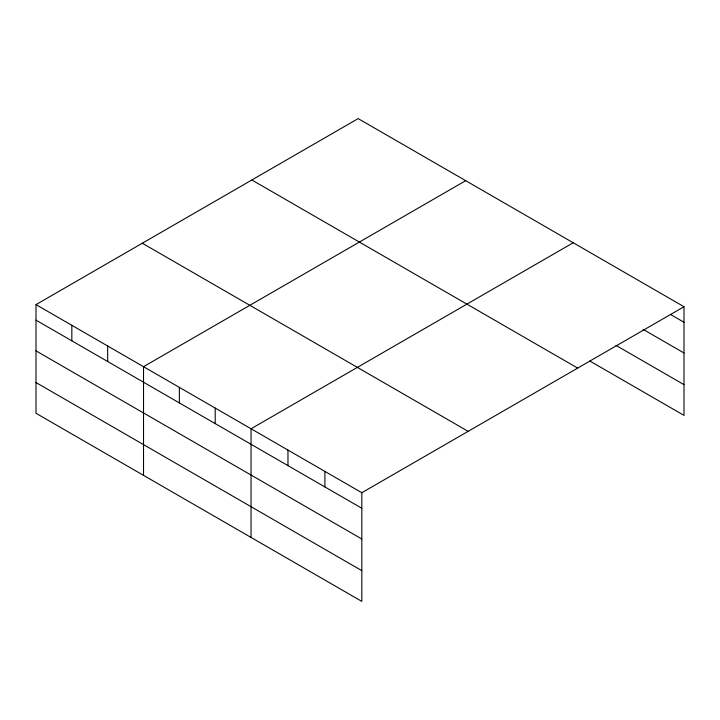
<?xml version="1.0" encoding="UTF-8"?>
<svg xmlns="http://www.w3.org/2000/svg" width="720" height="720" viewBox="0 0 720 720"><rect width="100%" height="100%" fill="white"/><g stroke="black" fill="none" stroke-linecap="round" stroke-linejoin="round"><path stroke-width="1.08" d="M361.827 538.992L361.827 492.723L36 304.614L36 413.28L361.827 601.398L361.827 538.992L36 350.874M36 304.614L358.173 118.602L684 306.72L684 415.386L589.743 360.972M465.696 180.684L143.523 366.687L143.523 475.362M573.219 242.757L251.046 428.769L251.046 537.435M361.827 492.723L684 306.72M670.392 314.397L684 322.245M643.185 329.418L684 352.989M615.978 345.375L684 384.651M251.856 179.991L577.683 368.1M142.317 243.234L468.144 431.343M36 320.139L361.827 508.257M36 382.545L361.827 570.654M324.9 471.402L324.9 486.936M287.973 450.09L287.973 465.615M215.208 408.078L215.208 423.603M179.361 387.378L179.361 402.912M107.685 345.996L107.685 361.521M71.838 325.305L71.838 340.83"/></g></svg>
